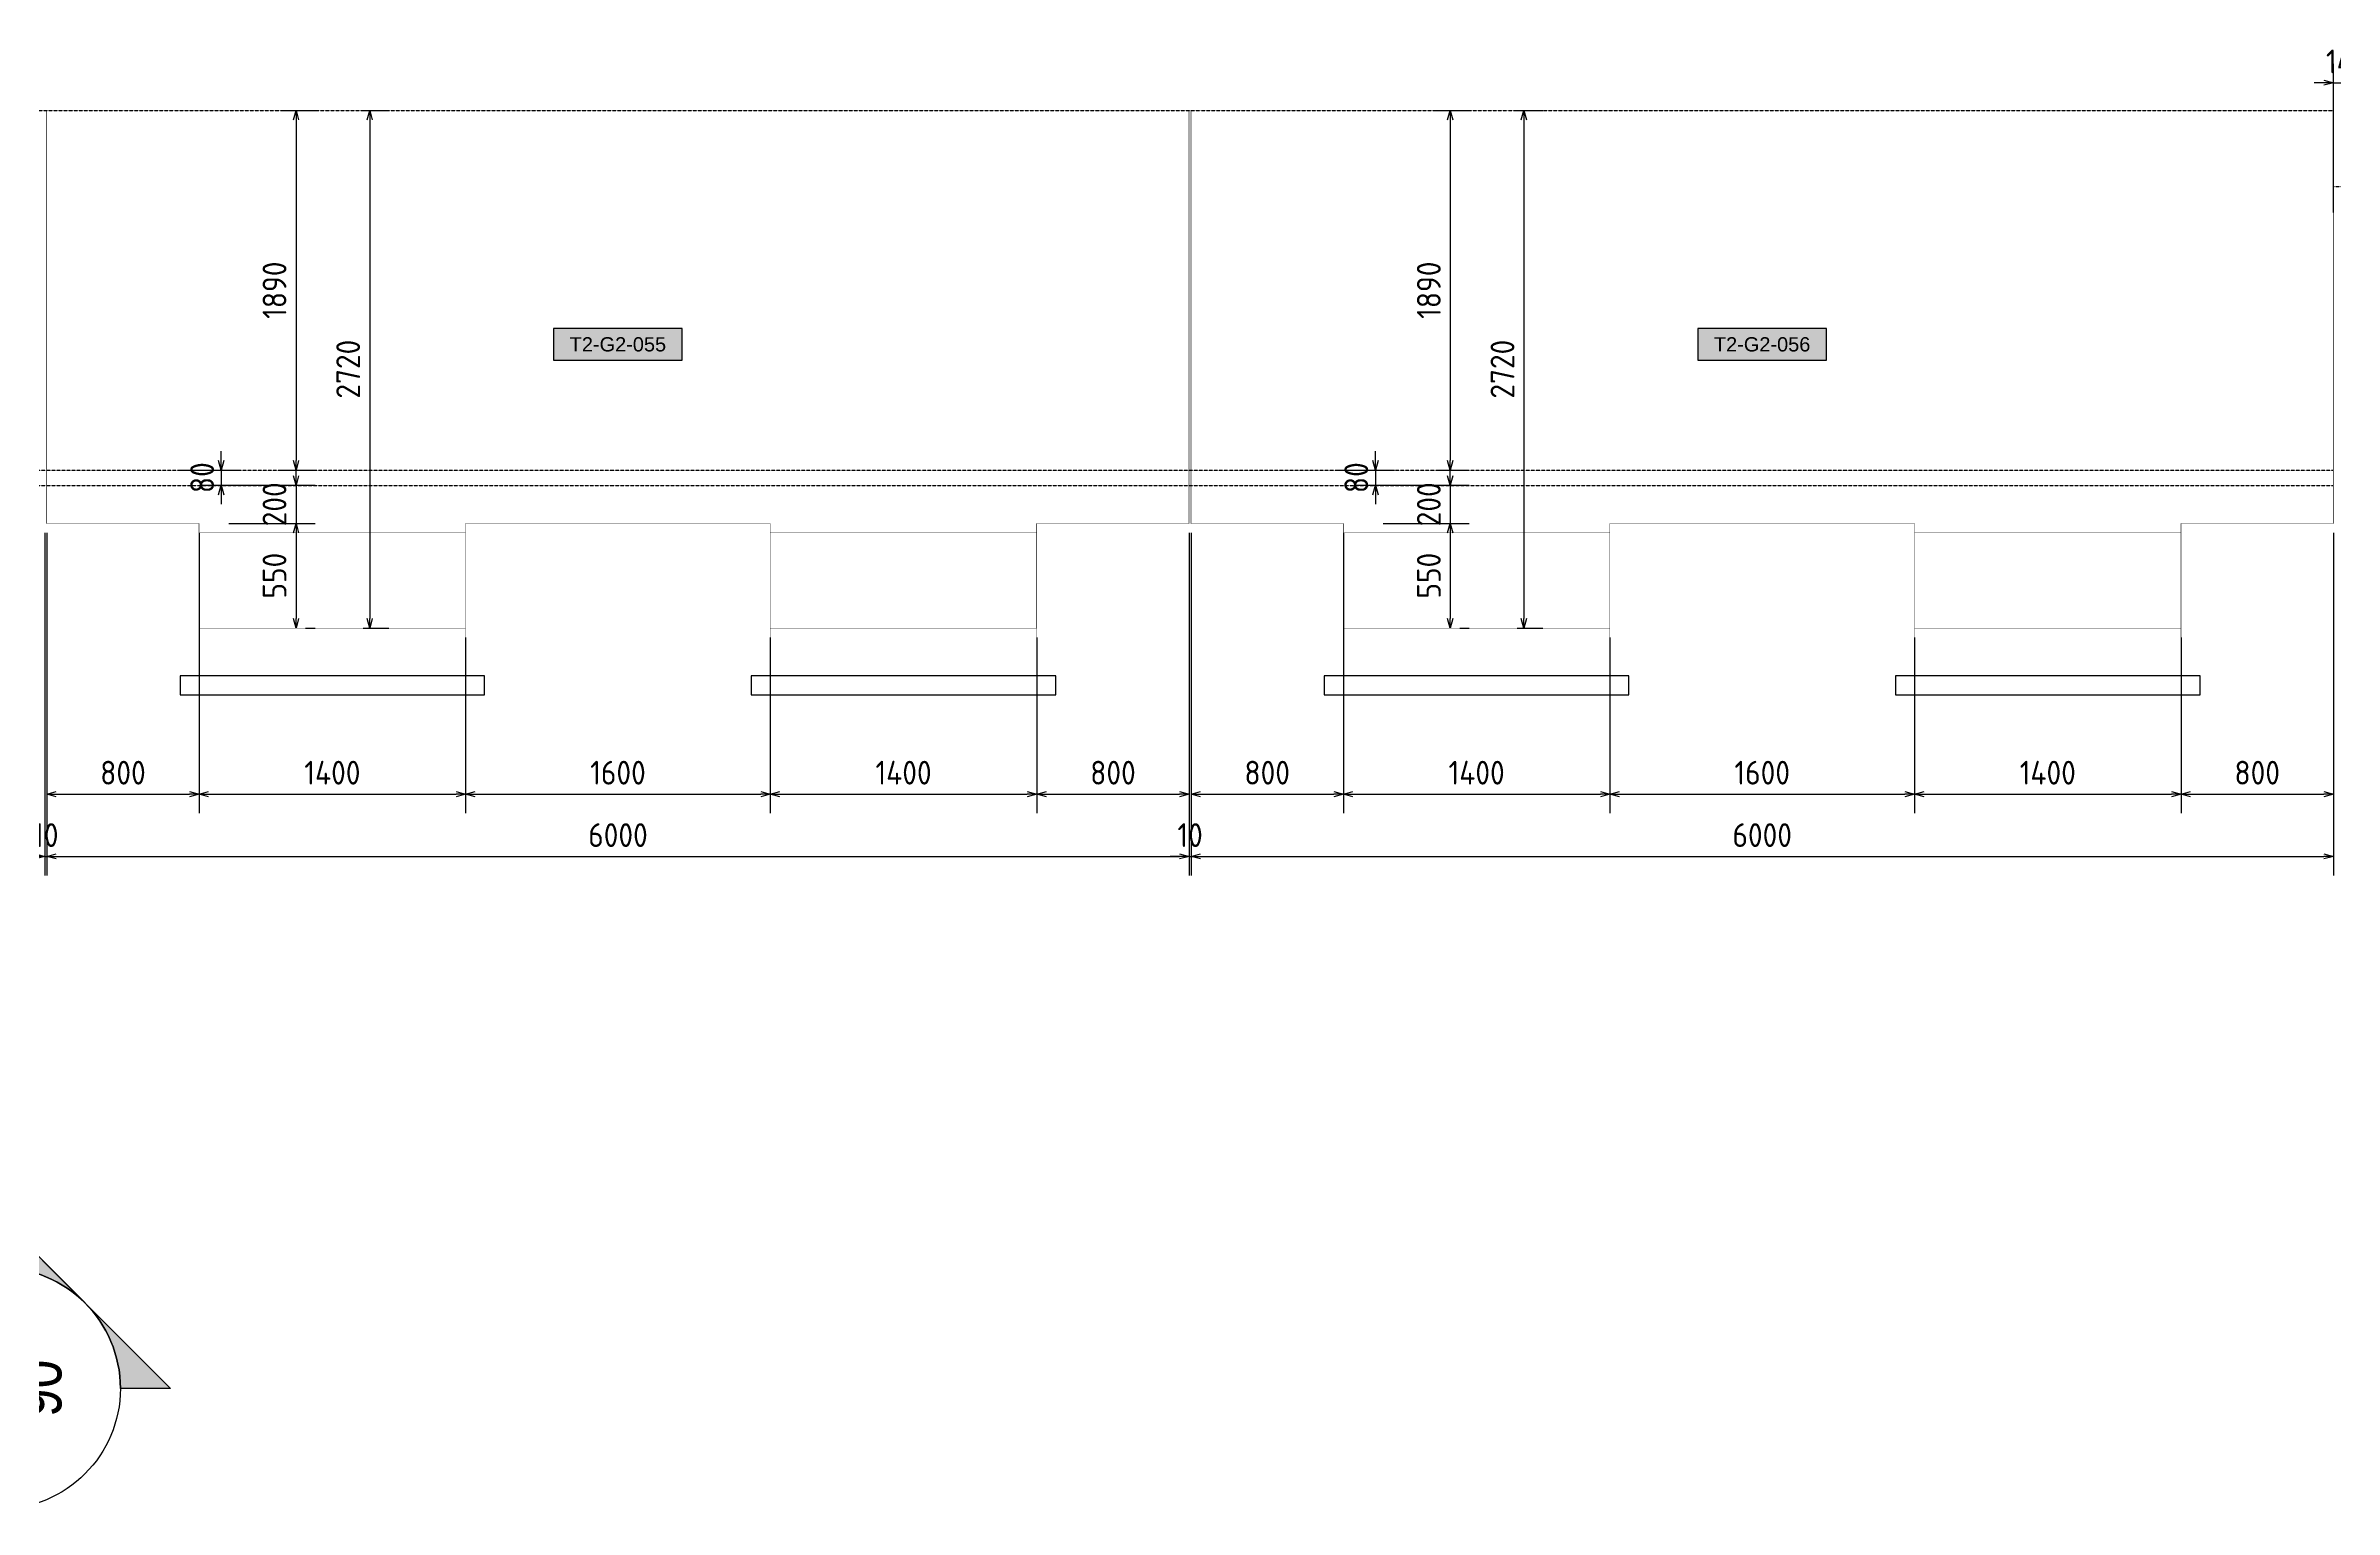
# Model space of a CAD drawing. Header units: centimetres. Extents: x -6122352 to 6876996, y -1694241 to 2592194.
# Drawn here: x 3317308 to 3329328, y 695587 to 703276 of the extents above; entities that cross this region are included whole.
import ezdxf
from ezdxf.enums import TextEntityAlignment as Align

# ---------------------------------------------------------------- set-up
doc = ezdxf.new("R2010")
doc.units = ezdxf.units.CM
doc.header["$MEASUREMENT"] = 0
doc.header["$PDMODE"] = 66
doc.header["$PDSIZE"] = 100
for name, pattern in [('CENTER', [2, 1.25, -0.25, 0.25, -0.25]), ('DASHED2', [0.375, 0.25, -0.125]), ('HIDDEN', [0.375, 0.25, -0.125])]:
    doc.linetypes.add(name, pattern=pattern)
doc.layers.get('Defpoints').update_dxf_attribs({"color": 255, "linetype": 'CENTER'})
for name, color, linetype in [('00-MI-DIM', 7, 'Continuous'), ('@MI-TYPE-01', 30, 'Continuous'), ('@MI-TYPE-02', 6, 'Continuous'), ('PANEL-TAGS', 7, 'Continuous')]:
    doc.layers.add(name, color=color, linetype=linetype)
doc.styles.add('Arial Narrow', font='ARIALN.TTF', dxfattribs={"width": 0.95, "height": 500})
doc.styles.add('PANELTAG_STYLE', font='arial.ttf')
doc.styles.add('Schueco-BEMSTIL', font='isocpeur.ttf', dxfattribs={"width": 0.9})
doc.dimstyles.new('MI- JWC-TXT-2.5 MM', dxfattribs={"dimscale": 1.5, "dimtxt": 2.5, "dimasz": 1, "dimexe": 2, "dimexo": 1, "dimgap": 1, "dimtad": 1, "dimdec": 0, "dimdsep": 46, "dimtxsty": 'Schueco-BEMSTIL', "dimblk": 'OPEN30', "dimcen": 0, "dimdle": 2, "dimclrd": 140, "dimclre": 8, "dimclrt": 40, "dimadec": 0, "dimazin": 2, "dimtfac": 1, "dimtdec": 0, "dimtix": 1, "dimtmove": 2, "dimatfit": 3, "dimldrblk": 'OPEN', "dimfxl": 2, "dimlwd": -1, "dimlwe": -1, "dimarcsym": 0})

# ---------------------------------------------------------------- blocks, each defined once
blk = doc.blocks.new('_Open30')
at = {"color": 0, "linetype": 'ByBlock', "lineweight": -2}
for p, q in [((-1, 0.27), (0, 0)), ((0, 0), (-1, -0.27)), ((0, 0), (-1, 0))]:
    blk.add_line(p, q, dxfattribs=at)
blk = doc.blocks.new('*D2077')
at = {"layer": '@MI-TYPE-01', "color": 8, "transparency": 16777216}
for p, q in [((3317313, 700717), (3317313, 699244)), ((3318113, 700717), (3318113, 699244))]:
    blk.add_line(p, q, dxfattribs=at)
at = {"layer": '@MI-TYPE-01', "color": 140, "transparency": 16777216}
blk.add_line((3317363, 699344), (3318063, 699344), dxfattribs=at)
at = {"layer": 'Defpoints', "color": 0, "transparency": 16777216}
for p in [(3317313, 700767), (3318113, 700767), (3318113, 699344)]:
    blk.add_point(p, dxfattribs=at)
at = {"layer": '@MI-TYPE-01', "color": 140, "transparency": 16777216, "xscale": 50, "yscale": 50, "zscale": 50, "rotation": 180}
blk.add_blockref('_Open30', (3317313, 699344), dxfattribs=at)
at = {"layer": '@MI-TYPE-01', "color": 140, "transparency": 16777216, "xscale": 50, "yscale": 50, "zscale": 50}
blk.add_blockref('_Open30', (3318113, 699344), dxfattribs=at)
at = {"layer": '@MI-TYPE-01', "color": 40, "transparency": 16777216, "insert": (3317713, 699457), "char_height": 125, "attachment_point": 5, "style": 'Schueco-BEMSTIL'}
blk.add_mtext('800', dxfattribs=at)
blk = doc.blocks.new('_Open')
at = {"color": 0, "linetype": 'ByBlock', "lineweight": -2}
for p, q in [((-1, 0.2), (0, 0)), ((-1, -0.2), (0, 0)), ((0, 0), (-1, 0))]:
    blk.add_line(p, q, dxfattribs=at)
blk = doc.blocks.new('*D2060')
at = {"layer": '@MI-TYPE-01', "color": 8, "transparency": 16777216}
for p, q in [((3318113, 700717), (3318113, 699244)), ((3319513, 700167), (3319513, 699244))]:
    blk.add_line(p, q, dxfattribs=at)
at = {"layer": '@MI-TYPE-01', "color": 140, "transparency": 16777216}
blk.add_line((3318163, 699344), (3319463, 699344), dxfattribs=at)
at = {"layer": 'Defpoints', "color": 0, "transparency": 16777216}
for p in [(3318113, 700767), (3319513, 700217), (3319513, 699344)]:
    blk.add_point(p, dxfattribs=at)
at = {"layer": '@MI-TYPE-01', "color": 140, "transparency": 16777216, "xscale": 50, "yscale": 50, "zscale": 50, "rotation": 180}
blk.add_blockref('_Open30', (3318113, 699344), dxfattribs=at)
at = {"layer": '@MI-TYPE-01', "color": 140, "transparency": 16777216, "xscale": 50, "yscale": 50, "zscale": 50}
blk.add_blockref('_Open30', (3319513, 699344), dxfattribs=at)
at = {"layer": '@MI-TYPE-01', "color": 40, "transparency": 16777216, "insert": (3318813, 699457), "char_height": 125, "attachment_point": 5, "style": 'Schueco-BEMSTIL'}
blk.add_mtext('1400', dxfattribs=at)
blk = doc.blocks.new('*D2061')
at = {"layer": '@MI-TYPE-01', "color": 8, "transparency": 16777216}
for p, q in [((3319513, 700167), (3319513, 699244)), ((3321113, 700167), (3321113, 699244))]:
    blk.add_line(p, q, dxfattribs=at)
at = {"layer": '@MI-TYPE-01', "color": 140, "transparency": 16777216}
blk.add_line((3319563, 699344), (3321063, 699344), dxfattribs=at)
at = {"layer": 'Defpoints', "color": 0, "transparency": 16777216}
for p in [(3319513, 700217), (3321113, 700217), (3321113, 699344)]:
    blk.add_point(p, dxfattribs=at)
at = {"layer": '@MI-TYPE-01', "color": 140, "transparency": 16777216, "xscale": 50, "yscale": 50, "zscale": 50, "rotation": 180}
blk.add_blockref('_Open30', (3319513, 699344), dxfattribs=at)
at = {"layer": '@MI-TYPE-01', "color": 140, "transparency": 16777216, "xscale": 50, "yscale": 50, "zscale": 50}
blk.add_blockref('_Open30', (3321113, 699344), dxfattribs=at)
at = {"layer": '@MI-TYPE-01', "color": 40, "transparency": 16777216, "insert": (3320313, 699457), "char_height": 125, "attachment_point": 5, "style": 'Schueco-BEMSTIL'}
blk.add_mtext('1600', dxfattribs=at)
blk = doc.blocks.new('*D2062')
at = {"layer": '@MI-TYPE-01', "color": 8, "transparency": 16777216}
for p, q in [((3321113, 700167), (3321113, 699244)), ((3322513, 700167), (3322513, 699244))]:
    blk.add_line(p, q, dxfattribs=at)
at = {"layer": '@MI-TYPE-01', "color": 140, "transparency": 16777216}
blk.add_line((3321163, 699344), (3322463, 699344), dxfattribs=at)
at = {"layer": 'Defpoints', "color": 0, "transparency": 16777216}
for p in [(3321113, 700217), (3322513, 700217), (3322513, 699344)]:
    blk.add_point(p, dxfattribs=at)
at = {"layer": '@MI-TYPE-01', "color": 140, "transparency": 16777216, "xscale": 50, "yscale": 50, "zscale": 50, "rotation": 180}
blk.add_blockref('_Open30', (3321113, 699344), dxfattribs=at)
at = {"layer": '@MI-TYPE-01', "color": 140, "transparency": 16777216, "xscale": 50, "yscale": 50, "zscale": 50}
blk.add_blockref('_Open30', (3322513, 699344), dxfattribs=at)
at = {"layer": '@MI-TYPE-01', "color": 40, "transparency": 16777216, "insert": (3321813, 699457), "char_height": 125, "attachment_point": 5, "style": 'Schueco-BEMSTIL'}
blk.add_mtext('1400', dxfattribs=at)
blk = doc.blocks.new('*D2063')
at = {"layer": '@MI-TYPE-01', "color": 8, "transparency": 16777216}
for p, q in [((3323313, 700717), (3323313, 699244)), ((3322513, 700167), (3322513, 699244))]:
    blk.add_line(p, q, dxfattribs=at)
at = {"layer": '@MI-TYPE-01', "color": 140, "transparency": 16777216}
blk.add_line((3322563, 699344), (3323263, 699344), dxfattribs=at)
at = {"layer": 'Defpoints', "color": 0, "transparency": 16777216}
for p in [(3323313, 700767), (3322513, 700217), (3323313, 699344)]:
    blk.add_point(p, dxfattribs=at)
at = {"layer": '@MI-TYPE-01', "color": 140, "transparency": 16777216, "xscale": 50, "yscale": 50, "zscale": 50, "rotation": 180}
blk.add_blockref('_Open30', (3322513, 699344), dxfattribs=at)
at = {"layer": '@MI-TYPE-01', "color": 140, "transparency": 16777216, "xscale": 50, "yscale": 50, "zscale": 50}
blk.add_blockref('_Open30', (3323313, 699344), dxfattribs=at)
at = {"layer": '@MI-TYPE-01', "color": 40, "transparency": 16777216, "insert": (3322913, 699457), "char_height": 125, "attachment_point": 5, "style": 'Schueco-BEMSTIL'}
blk.add_mtext('800', dxfattribs=at)
blk = doc.blocks.new('*D2064')
at = {"layer": '@MI-TYPE-01', "color": 8, "transparency": 16777216}
for p, q in [((3317313, 700717), (3317313, 698917)), ((3323313, 700717), (3323313, 698917))]:
    blk.add_line(p, q, dxfattribs=at)
at = {"layer": '@MI-TYPE-01', "color": 140, "transparency": 16777216}
blk.add_line((3317363, 699017), (3323263, 699017), dxfattribs=at)
at = {"layer": 'Defpoints', "color": 0, "transparency": 16777216}
for p in [(3317313, 700767), (3323313, 700767), (3323313, 699017)]:
    blk.add_point(p, dxfattribs=at)
at = {"layer": '@MI-TYPE-01', "color": 140, "transparency": 16777216, "xscale": 50, "yscale": 50, "zscale": 50, "rotation": 180}
blk.add_blockref('_Open30', (3317313, 699017), dxfattribs=at)
at = {"layer": '@MI-TYPE-01', "color": 140, "transparency": 16777216, "xscale": 50, "yscale": 50, "zscale": 50}
blk.add_blockref('_Open30', (3323313, 699017), dxfattribs=at)
at = {"layer": '@MI-TYPE-01', "color": 40, "transparency": 16777216, "insert": (3320313, 699129), "char_height": 125, "attachment_point": 5, "style": 'Schueco-BEMSTIL'}
blk.add_mtext('6000', dxfattribs=at)
blk = doc.blocks.new('*D2078')
at = {"layer": '@MI-TYPE-01', "color": 8, "transparency": 16777216}
for p, q in [((3323323, 700717), (3323323, 699244)), ((3324123, 700717), (3324123, 699244))]:
    blk.add_line(p, q, dxfattribs=at)
at = {"layer": '@MI-TYPE-01', "color": 140, "transparency": 16777216}
blk.add_line((3323373, 699344), (3324073, 699344), dxfattribs=at)
at = {"layer": 'Defpoints', "color": 0, "transparency": 16777216}
for p in [(3323323, 700767), (3324123, 700767), (3324123, 699344)]:
    blk.add_point(p, dxfattribs=at)
at = {"layer": '@MI-TYPE-01', "color": 140, "transparency": 16777216, "xscale": 50, "yscale": 50, "zscale": 50, "rotation": 180}
blk.add_blockref('_Open30', (3323323, 699344), dxfattribs=at)
at = {"layer": '@MI-TYPE-01', "color": 140, "transparency": 16777216, "xscale": 50, "yscale": 50, "zscale": 50}
blk.add_blockref('_Open30', (3324123, 699344), dxfattribs=at)
at = {"layer": '@MI-TYPE-01', "color": 40, "transparency": 16777216, "insert": (3323723, 699457), "char_height": 125, "attachment_point": 5, "style": 'Schueco-BEMSTIL'}
blk.add_mtext('800', dxfattribs=at)
blk = doc.blocks.new('*D2079')
at = {"layer": '@MI-TYPE-01', "color": 8, "transparency": 16777216}
for p, q in [((3324123, 700717), (3324123, 699244)), ((3325523, 700167), (3325523, 699244))]:
    blk.add_line(p, q, dxfattribs=at)
at = {"layer": '@MI-TYPE-01', "color": 140, "transparency": 16777216}
blk.add_line((3324173, 699344), (3325473, 699344), dxfattribs=at)
at = {"layer": 'Defpoints', "color": 0, "transparency": 16777216}
for p in [(3324123, 700767), (3325523, 700217), (3325523, 699344)]:
    blk.add_point(p, dxfattribs=at)
at = {"layer": '@MI-TYPE-01', "color": 140, "transparency": 16777216, "xscale": 50, "yscale": 50, "zscale": 50, "rotation": 180}
blk.add_blockref('_Open30', (3324123, 699344), dxfattribs=at)
at = {"layer": '@MI-TYPE-01', "color": 140, "transparency": 16777216, "xscale": 50, "yscale": 50, "zscale": 50}
blk.add_blockref('_Open30', (3325523, 699344), dxfattribs=at)
at = {"layer": '@MI-TYPE-01', "color": 40, "transparency": 16777216, "insert": (3324823, 699457), "char_height": 125, "attachment_point": 5, "style": 'Schueco-BEMSTIL'}
blk.add_mtext('1400', dxfattribs=at)
blk = doc.blocks.new('*D2080')
at = {"layer": '@MI-TYPE-01', "color": 8, "transparency": 16777216}
for p, q in [((3325523, 700167), (3325523, 699244)), ((3327123, 700167), (3327123, 699244))]:
    blk.add_line(p, q, dxfattribs=at)
at = {"layer": '@MI-TYPE-01', "color": 140, "transparency": 16777216}
blk.add_line((3325573, 699344), (3327073, 699344), dxfattribs=at)
at = {"layer": 'Defpoints', "color": 0, "transparency": 16777216}
for p in [(3325523, 700217), (3327123, 700217), (3327123, 699344)]:
    blk.add_point(p, dxfattribs=at)
at = {"layer": '@MI-TYPE-01', "color": 140, "transparency": 16777216, "xscale": 50, "yscale": 50, "zscale": 50, "rotation": 180}
blk.add_blockref('_Open30', (3325523, 699344), dxfattribs=at)
at = {"layer": '@MI-TYPE-01', "color": 140, "transparency": 16777216, "xscale": 50, "yscale": 50, "zscale": 50}
blk.add_blockref('_Open30', (3327123, 699344), dxfattribs=at)
at = {"layer": '@MI-TYPE-01', "color": 40, "transparency": 16777216, "insert": (3326323, 699457), "char_height": 125, "attachment_point": 5, "style": 'Schueco-BEMSTIL'}
blk.add_mtext('1600', dxfattribs=at)
blk = doc.blocks.new('*D2081')
at = {"layer": '@MI-TYPE-01', "color": 8, "transparency": 16777216}
for p, q in [((3327123, 700167), (3327123, 699244)), ((3328523, 700167), (3328523, 699244))]:
    blk.add_line(p, q, dxfattribs=at)
at = {"layer": '@MI-TYPE-01', "color": 140, "transparency": 16777216}
blk.add_line((3327173, 699344), (3328473, 699344), dxfattribs=at)
at = {"layer": 'Defpoints', "color": 0, "transparency": 16777216}
for p in [(3327123, 700217), (3328523, 700217), (3328523, 699344)]:
    blk.add_point(p, dxfattribs=at)
at = {"layer": '@MI-TYPE-01', "color": 140, "transparency": 16777216, "xscale": 50, "yscale": 50, "zscale": 50, "rotation": 180}
blk.add_blockref('_Open30', (3327123, 699344), dxfattribs=at)
at = {"layer": '@MI-TYPE-01', "color": 140, "transparency": 16777216, "xscale": 50, "yscale": 50, "zscale": 50}
blk.add_blockref('_Open30', (3328523, 699344), dxfattribs=at)
at = {"layer": '@MI-TYPE-01', "color": 40, "transparency": 16777216, "insert": (3327823, 699457), "char_height": 125, "attachment_point": 5, "style": 'Schueco-BEMSTIL'}
blk.add_mtext('1400', dxfattribs=at)
blk = doc.blocks.new('*D2082')
at = {"layer": '@MI-TYPE-01', "color": 8, "transparency": 16777216}
for p, q in [((3329323, 700717), (3329323, 699244)), ((3328523, 700167), (3328523, 699244))]:
    blk.add_line(p, q, dxfattribs=at)
at = {"layer": '@MI-TYPE-01', "color": 140, "transparency": 16777216}
blk.add_line((3328573, 699344), (3329273, 699344), dxfattribs=at)
at = {"layer": 'Defpoints', "color": 0, "transparency": 16777216}
for p in [(3329323, 700767), (3328523, 700217), (3329323, 699344)]:
    blk.add_point(p, dxfattribs=at)
at = {"layer": '@MI-TYPE-01', "color": 140, "transparency": 16777216, "xscale": 50, "yscale": 50, "zscale": 50, "rotation": 180}
blk.add_blockref('_Open30', (3328523, 699344), dxfattribs=at)
at = {"layer": '@MI-TYPE-01', "color": 140, "transparency": 16777216, "xscale": 50, "yscale": 50, "zscale": 50}
blk.add_blockref('_Open30', (3329323, 699344), dxfattribs=at)
at = {"layer": '@MI-TYPE-01', "color": 40, "transparency": 16777216, "insert": (3328923, 699457), "char_height": 125, "attachment_point": 5, "style": 'Schueco-BEMSTIL'}
blk.add_mtext('800', dxfattribs=at)
blk = doc.blocks.new('*D2083')
at = {"layer": '@MI-TYPE-01', "color": 8, "transparency": 16777216}
for p, q in [((3323323, 700717), (3323323, 698917)), ((3329323, 700717), (3329323, 698917))]:
    blk.add_line(p, q, dxfattribs=at)
at = {"layer": '@MI-TYPE-01', "color": 140, "transparency": 16777216}
blk.add_line((3323373, 699017), (3329273, 699017), dxfattribs=at)
at = {"layer": 'Defpoints', "color": 0, "transparency": 16777216}
for p in [(3323323, 700767), (3329323, 700767), (3329323, 699017)]:
    blk.add_point(p, dxfattribs=at)
at = {"layer": '@MI-TYPE-01', "color": 140, "transparency": 16777216, "xscale": 50, "yscale": 50, "zscale": 50, "rotation": 180}
blk.add_blockref('_Open30', (3323323, 699017), dxfattribs=at)
at = {"layer": '@MI-TYPE-01', "color": 140, "transparency": 16777216, "xscale": 50, "yscale": 50, "zscale": 50}
blk.add_blockref('_Open30', (3329323, 699017), dxfattribs=at)
at = {"layer": '@MI-TYPE-01', "color": 40, "transparency": 16777216, "insert": (3326323, 699129), "char_height": 125, "attachment_point": 5, "style": 'Schueco-BEMSTIL'}
blk.add_mtext('6000', dxfattribs=at)
blk = doc.blocks.new('*D2085')
at = {"layer": '@MI-TYPE-01', "color": 8, "transparency": 16777216}
for p, q in [((3317303, 700717), (3317303, 698917)), ((3317313, 700717), (3317313, 698917))]:
    blk.add_line(p, q, dxfattribs=at)
at = {"layer": '@MI-TYPE-01', "color": 140, "transparency": 16777216}
for p, q in [((3317253, 699017), (3317203, 699017)), ((3317303, 699017), (3317313, 699017)), ((3317363, 699017), (3317413, 699017))]:
    blk.add_line(p, q, dxfattribs=at)
at = {"layer": 'Defpoints', "color": 0, "transparency": 16777216}
for p in [(3317303, 700767), (3317313, 700767), (3317313, 699017)]:
    blk.add_point(p, dxfattribs=at)
at = {"layer": '@MI-TYPE-01', "color": 140, "transparency": 16777216, "xscale": 50, "yscale": 50, "zscale": 50}
blk.add_blockref('_Open30', (3317303, 699017), dxfattribs=at)
at = {"layer": '@MI-TYPE-01', "color": 140, "transparency": 16777216, "xscale": 50, "yscale": 50, "zscale": 50, "rotation": 180}
blk.add_blockref('_Open30', (3317313, 699017), dxfattribs=at)
at = {"layer": '@MI-TYPE-01', "color": 40, "transparency": 16777216, "insert": (3317308, 699129), "char_height": 125, "attachment_point": 5, "style": 'Schueco-BEMSTIL'}
blk.add_mtext('10', dxfattribs=at)
blk = doc.blocks.new('*D2086')
at = {"layer": '@MI-TYPE-01', "color": 8, "transparency": 16777216}
for p, q in [((3323313, 700717), (3323313, 698917)), ((3323323, 700717), (3323323, 698917))]:
    blk.add_line(p, q, dxfattribs=at)
at = {"layer": '@MI-TYPE-01', "color": 140, "transparency": 16777216}
for p, q in [((3323263, 699017), (3323213, 699017)), ((3323313, 699017), (3323323, 699017)), ((3323373, 699017), (3323423, 699017))]:
    blk.add_line(p, q, dxfattribs=at)
at = {"layer": 'Defpoints', "color": 0, "transparency": 16777216}
for p in [(3323313, 700767), (3323323, 700767), (3323323, 699017)]:
    blk.add_point(p, dxfattribs=at)
at = {"layer": '@MI-TYPE-01', "color": 140, "transparency": 16777216, "xscale": 50, "yscale": 50, "zscale": 50}
blk.add_blockref('_Open30', (3323313, 699017), dxfattribs=at)
at = {"layer": '@MI-TYPE-01', "color": 140, "transparency": 16777216, "xscale": 50, "yscale": 50, "zscale": 50, "rotation": 180}
blk.add_blockref('_Open30', (3323323, 699017), dxfattribs=at)
at = {"layer": '@MI-TYPE-01', "color": 40, "transparency": 16777216, "insert": (3323318, 699129), "char_height": 125, "attachment_point": 5, "style": 'Schueco-BEMSTIL'}
blk.add_mtext('10', dxfattribs=at)
blk = doc.blocks.new('T2-ELE FT')
at = {"color": 12, "linetype": 'HIDDEN', "ltscale": 5, "const_width": 2}
blk.add_lwpolyline([(30306558, 1676366), (30306558, 1676866), (30307958, 1676866), (30307958, 1676366)], dxfattribs=at)
at = {"color": 12, "ltscale": 20, "const_width": 2}
blk.add_lwpolyline([(30306558, 1676366), (30307958, 1676366), (30307958, 1676116), (30306558, 1676116)], close=True, dxfattribs=at)
at = {"color": 8, "ltscale": 20}
blk.add_lwpolyline([(30306458, 1676116), (30308058, 1676116), (30308058, 1676016), (30306458, 1676016)], close=True, dxfattribs=at)
blk = doc.blocks.new('*D2092')
at = {"layer": '@MI-TYPE-01', "color": 8, "transparency": 16777216}
for p, q in [((3329323, 702400), (3329323, 703182)), ((3329463, 702400), (3329463, 703182))]:
    blk.add_line(p, q, dxfattribs=at)
at = {"layer": '@MI-TYPE-01', "color": 140, "transparency": 16777216}
for p, q in [((3329273, 703082), (3329223, 703082)), ((3329323, 703082), (3329463, 703082)), ((3329513, 703082), (3329563, 703082))]:
    blk.add_line(p, q, dxfattribs=at)
at = {"layer": 'Defpoints', "color": 0, "transparency": 16777216}
for p in [(3329463, 703082), (3329323, 702350), (3329463, 702350)]:
    blk.add_point(p, dxfattribs=at)
at = {"layer": '@MI-TYPE-01', "color": 140, "transparency": 16777216, "xscale": 50, "yscale": 50, "zscale": 50}
blk.add_blockref('_Open30', (3329323, 703082), dxfattribs=at)
at = {"layer": '@MI-TYPE-01', "color": 140, "transparency": 16777216, "xscale": 50, "yscale": 50, "zscale": 50, "rotation": 180}
blk.add_blockref('_Open30', (3329463, 703082), dxfattribs=at)
at = {"layer": '@MI-TYPE-01', "color": 40, "transparency": 16777216, "insert": (3329393, 703194), "char_height": 125, "attachment_point": 5, "style": 'Schueco-BEMSTIL'}
blk.add_mtext('140', dxfattribs=at)
blk = doc.blocks.new('*D2098')
at = {"layer": '@MI-TYPE-01', "color": 8, "transparency": 16777216}
for p, q in [((3318974, 702937), (3319109, 702937)), ((3318974, 700217), (3319109, 700217))]:
    blk.add_line(p, q, dxfattribs=at)
at = {"layer": '@MI-TYPE-01', "color": 140, "transparency": 16777216}
blk.add_line((3319009, 702887), (3319009, 700267), dxfattribs=at)
at = {"layer": 'Defpoints', "color": 0, "transparency": 16777216}
for p in [(3318924, 702937), (3318924, 700217), (3319009, 700217)]:
    blk.add_point(p, dxfattribs=at)
at = {"layer": '@MI-TYPE-01', "color": 140, "transparency": 16777216, "xscale": 50, "yscale": 50, "zscale": 50}
for p, rotation in [((3319009, 702937), 90), ((3319009, 700217), 270)]:
    blk.add_blockref('_Open30', p, dxfattribs=dict(at, rotation=rotation))
at = {"layer": '@MI-TYPE-01', "color": 40, "transparency": 16777216, "insert": (3318896, 701577), "char_height": 125, "attachment_point": 5, "rotation": 90, "style": 'Schueco-BEMSTIL'}
blk.add_mtext('2720', dxfattribs=at)
blk = doc.blocks.new('*D2099')
at = {"layer": '@MI-TYPE-01', "color": 8, "transparency": 16777216}
for p, q in [((3318548, 702937), (3318722, 702937)), ((3318548, 701047), (3318722, 701047))]:
    blk.add_line(p, q, dxfattribs=at)
at = {"layer": '@MI-TYPE-01', "color": 140, "transparency": 16777216}
blk.add_line((3318622, 702887), (3318622, 701097), dxfattribs=at)
at = {"layer": 'Defpoints', "color": 0, "transparency": 16777216}
for p in [(3318498, 702937), (3318498, 701047), (3318622, 701047)]:
    blk.add_point(p, dxfattribs=at)
at = {"layer": '@MI-TYPE-01', "color": 140, "transparency": 16777216, "xscale": 50, "yscale": 50, "zscale": 50}
for p, rotation in [((3318622, 702937), 90), ((3318622, 701047), 270)]:
    blk.add_blockref('_Open30', p, dxfattribs=dict(at, rotation=rotation))
at = {"layer": '@MI-TYPE-01', "color": 40, "transparency": 16777216, "insert": (3318509, 701992), "char_height": 125, "attachment_point": 5, "rotation": 90, "style": 'Schueco-BEMSTIL'}
blk.add_mtext('1890', dxfattribs=at)
blk = doc.blocks.new('*D2100')
at = {"layer": '@MI-TYPE-01', "color": 140, "transparency": 16777216}
for p, q in [((3318229, 701097), (3318229, 701147)), ((3318229, 701047), (3318229, 700967)), ((3318229, 700917), (3318229, 700867))]:
    blk.add_line(p, q, dxfattribs=at)
at = {"layer": '@MI-TYPE-01', "color": 8, "transparency": 16777216}
for p, q in [((3318018, 701047), (3318329, 701047)), ((3318120, 700967), (3318329, 700967))]:
    blk.add_line(p, q, dxfattribs=at)
at = {"layer": 'Defpoints', "color": 0, "transparency": 16777216}
for p in [(3317968, 701047), (3318070, 700967), (3318229, 700967)]:
    blk.add_point(p, dxfattribs=at)
at = {"layer": '@MI-TYPE-01', "color": 140, "transparency": 16777216, "xscale": 50, "yscale": 50, "zscale": 50}
for p, rotation in [((3318229, 701047), 270), ((3318229, 700967), 90)]:
    blk.add_blockref('_Open30', p, dxfattribs=dict(at, rotation=rotation))
at = {"layer": '@MI-TYPE-01', "color": 40, "transparency": 16777216, "insert": (3318129, 701007), "char_height": 125, "attachment_point": 5, "rotation": 90, "style": 'Schueco-BEMSTIL'}
blk.add_mtext('80', dxfattribs=at)
blk = doc.blocks.new('*D2101')
at = {"layer": '@MI-TYPE-01', "color": 140, "transparency": 16777216}
for p, q in [((3318622, 701017), (3318622, 701067)), ((3318622, 700967), (3318622, 700767)), ((3318622, 700717), (3318622, 700667))]:
    blk.add_line(p, q, dxfattribs=at)
at = {"layer": '@MI-TYPE-01', "color": 8, "transparency": 16777216}
for p, q in [((3318120, 700967), (3318722, 700967)), ((3318269, 700767), (3318722, 700767))]:
    blk.add_line(p, q, dxfattribs=at)
at = {"layer": 'Defpoints', "color": 0, "transparency": 16777216}
for p in [(3318070, 700967), (3318219, 700767), (3318622, 700767)]:
    blk.add_point(p, dxfattribs=at)
at = {"layer": '@MI-TYPE-01', "color": 140, "transparency": 16777216, "xscale": 50, "yscale": 50, "zscale": 50}
for p, rotation in [((3318622, 700967), 270), ((3318622, 700767), 90)]:
    blk.add_blockref('_Open30', p, dxfattribs=dict(at, rotation=rotation))
at = {"layer": '@MI-TYPE-01', "color": 40, "transparency": 16777216, "insert": (3318509, 700867), "char_height": 125, "attachment_point": 5, "rotation": 90, "style": 'Schueco-BEMSTIL'}
blk.add_mtext('200', dxfattribs=at)
blk = doc.blocks.new('*D2102')
at = {"layer": '@MI-TYPE-01', "color": 8, "transparency": 16777216}
for p, q in [((3318269, 700767), (3318722, 700767)), ((3318672, 700217), (3318722, 700217))]:
    blk.add_line(p, q, dxfattribs=at)
at = {"layer": '@MI-TYPE-01', "color": 140, "transparency": 16777216}
blk.add_line((3318622, 700717), (3318622, 700267), dxfattribs=at)
at = {"layer": 'Defpoints', "color": 0, "transparency": 16777216}
for p in [(3318219, 700767), (3318622, 700217), (3318622, 700217)]:
    blk.add_point(p, dxfattribs=at)
at = {"layer": '@MI-TYPE-01', "color": 140, "transparency": 16777216, "xscale": 50, "yscale": 50, "zscale": 50}
for p, rotation in [((3318622, 700767), 90), ((3318622, 700217), 270)]:
    blk.add_blockref('_Open30', p, dxfattribs=dict(at, rotation=rotation))
at = {"layer": '@MI-TYPE-01', "color": 40, "transparency": 16777216, "insert": (3318509, 700492), "char_height": 125, "attachment_point": 5, "rotation": 90, "style": 'Schueco-BEMSTIL'}
blk.add_mtext('550', dxfattribs=at)
blk = doc.blocks.new('*D2103')
at = {"layer": '@MI-TYPE-01', "color": 8, "transparency": 16777216}
for p, q in [((3325036, 702937), (3325171, 702937)), ((3325036, 700217), (3325171, 700217))]:
    blk.add_line(p, q, dxfattribs=at)
at = {"layer": '@MI-TYPE-01', "color": 140, "transparency": 16777216}
blk.add_line((3325071, 702887), (3325071, 700267), dxfattribs=at)
at = {"layer": 'Defpoints', "color": 0, "transparency": 16777216}
for p in [(3324986, 702937), (3324986, 700217), (3325071, 700217)]:
    blk.add_point(p, dxfattribs=at)
at = {"layer": '@MI-TYPE-01', "color": 140, "transparency": 16777216, "xscale": 50, "yscale": 50, "zscale": 50}
for p, rotation in [((3325071, 702937), 90), ((3325071, 700217), 270)]:
    blk.add_blockref('_Open30', p, dxfattribs=dict(at, rotation=rotation))
at = {"layer": '@MI-TYPE-01', "color": 40, "transparency": 16777216, "insert": (3324959, 701577), "char_height": 125, "attachment_point": 5, "rotation": 90, "style": 'Schueco-BEMSTIL'}
blk.add_mtext('2720', dxfattribs=at)
blk = doc.blocks.new('*D2104')
at = {"layer": '@MI-TYPE-01', "color": 8, "transparency": 16777216}
for p, q in [((3324611, 702937), (3324784, 702937)), ((3324611, 701047), (3324784, 701047))]:
    blk.add_line(p, q, dxfattribs=at)
at = {"layer": '@MI-TYPE-01', "color": 140, "transparency": 16777216}
blk.add_line((3324684, 702887), (3324684, 701097), dxfattribs=at)
at = {"layer": 'Defpoints', "color": 0, "transparency": 16777216}
for p in [(3324561, 702937), (3324561, 701047), (3324684, 701047)]:
    blk.add_point(p, dxfattribs=at)
at = {"layer": '@MI-TYPE-01', "color": 140, "transparency": 16777216, "xscale": 50, "yscale": 50, "zscale": 50}
for p, rotation in [((3324684, 702937), 90), ((3324684, 701047), 270)]:
    blk.add_blockref('_Open30', p, dxfattribs=dict(at, rotation=rotation))
at = {"layer": '@MI-TYPE-01', "color": 40, "transparency": 16777216, "insert": (3324572, 701992), "char_height": 125, "attachment_point": 5, "rotation": 90, "style": 'Schueco-BEMSTIL'}
blk.add_mtext('1890', dxfattribs=at)
blk = doc.blocks.new('*D2105')
at = {"layer": '@MI-TYPE-01', "color": 140, "transparency": 16777216}
for p, q in [((3324292, 701097), (3324292, 701147)), ((3324292, 701047), (3324292, 700967)), ((3324292, 700917), (3324292, 700867))]:
    blk.add_line(p, q, dxfattribs=at)
at = {"layer": '@MI-TYPE-01', "color": 8, "transparency": 16777216}
for p, q in [((3324081, 701047), (3324392, 701047)), ((3324183, 700967), (3324392, 700967))]:
    blk.add_line(p, q, dxfattribs=at)
at = {"layer": 'Defpoints', "color": 0, "transparency": 16777216}
for p in [(3324031, 701047), (3324133, 700967), (3324292, 700967)]:
    blk.add_point(p, dxfattribs=at)
at = {"layer": '@MI-TYPE-01', "color": 140, "transparency": 16777216, "xscale": 50, "yscale": 50, "zscale": 50}
for p, rotation in [((3324292, 701047), 270), ((3324292, 700967), 90)]:
    blk.add_blockref('_Open30', p, dxfattribs=dict(at, rotation=rotation))
at = {"layer": '@MI-TYPE-01', "color": 40, "transparency": 16777216, "insert": (3324191, 701007), "char_height": 125, "attachment_point": 5, "rotation": 90, "style": 'Schueco-BEMSTIL'}
blk.add_mtext('80', dxfattribs=at)
blk = doc.blocks.new('*D2106')
at = {"layer": '@MI-TYPE-01', "color": 140, "transparency": 16777216}
for p, q in [((3324684, 701017), (3324684, 701067)), ((3324684, 700967), (3324684, 700767)), ((3324684, 700717), (3324684, 700667))]:
    blk.add_line(p, q, dxfattribs=at)
at = {"layer": '@MI-TYPE-01', "color": 8, "transparency": 16777216}
for p, q in [((3324183, 700967), (3324784, 700967)), ((3324332, 700767), (3324784, 700767))]:
    blk.add_line(p, q, dxfattribs=at)
at = {"layer": 'Defpoints', "color": 0, "transparency": 16777216}
for p in [(3324133, 700967), (3324282, 700767), (3324684, 700767)]:
    blk.add_point(p, dxfattribs=at)
at = {"layer": '@MI-TYPE-01', "color": 140, "transparency": 16777216, "xscale": 50, "yscale": 50, "zscale": 50}
for p, rotation in [((3324684, 700967), 270), ((3324684, 700767), 90)]:
    blk.add_blockref('_Open30', p, dxfattribs=dict(at, rotation=rotation))
at = {"layer": '@MI-TYPE-01', "color": 40, "transparency": 16777216, "insert": (3324572, 700867), "char_height": 125, "attachment_point": 5, "rotation": 90, "style": 'Schueco-BEMSTIL'}
blk.add_mtext('200', dxfattribs=at)
blk = doc.blocks.new('*D2107')
at = {"layer": '@MI-TYPE-01', "color": 8, "transparency": 16777216}
for p, q in [((3324332, 700767), (3324784, 700767)), ((3324734, 700217), (3324784, 700217))]:
    blk.add_line(p, q, dxfattribs=at)
at = {"layer": '@MI-TYPE-01', "color": 140, "transparency": 16777216}
blk.add_line((3324684, 700717), (3324684, 700267), dxfattribs=at)
at = {"layer": 'Defpoints', "color": 0, "transparency": 16777216}
for p in [(3324282, 700767), (3324684, 700217), (3324684, 700217)]:
    blk.add_point(p, dxfattribs=at)
at = {"layer": '@MI-TYPE-01', "color": 140, "transparency": 16777216, "xscale": 50, "yscale": 50, "zscale": 50}
for p, rotation in [((3324684, 700767), 90), ((3324684, 700217), 270)]:
    blk.add_blockref('_Open30', p, dxfattribs=dict(at, rotation=rotation))
at = {"layer": '@MI-TYPE-01', "color": 40, "transparency": 16777216, "insert": (3324572, 700492), "char_height": 125, "attachment_point": 5, "rotation": 90, "style": 'Schueco-BEMSTIL'}
blk.add_mtext('550', dxfattribs=at)
blk = doc.blocks.new('*D2108')
at = {"layer": '@MI-TYPE-01', "color": 8, "transparency": 16777216}
for p, q in [((3329373, 702937), (3329856, 702937)), ((3329513, 702537), (3329856, 702537))]:
    blk.add_line(p, q, dxfattribs=at)
at = {"layer": '@MI-TYPE-01', "color": 140, "transparency": 16777216}
blk.add_line((3329756, 702887), (3329756, 702587), dxfattribs=at)
at = {"layer": 'Defpoints', "color": 0, "transparency": 16777216}
for p in [(3329323, 702937), (3329463, 702537), (3329756, 702537)]:
    blk.add_point(p, dxfattribs=at)
at = {"layer": '@MI-TYPE-01', "color": 140, "transparency": 16777216, "xscale": 50, "yscale": 50, "zscale": 50}
for p, rotation in [((3329756, 702937), 90), ((3329756, 702537), 270)]:
    blk.add_blockref('_Open30', p, dxfattribs=dict(at, rotation=rotation))
at = {"layer": '@MI-TYPE-01', "color": 40, "transparency": 16777216, "insert": (3329644, 702737), "char_height": 125, "attachment_point": 5, "rotation": 90, "style": 'Schueco-BEMSTIL'}
blk.add_mtext('400', dxfattribs=at)
blk = doc.blocks.new('PANELTAG')
at = {"layer": 'PANEL-TAGS', "color": 1}
blk.add_lwpolyline([(-13.5, -3.3), (13.5, -3.3), (13.5, 3.3), (-13.5, 3.3)], close=True, dxfattribs=at)
at = {"layer": 'PANEL-TAGS', "color": 40, "true_color": 0xffd700}
blk.add_solid([(-13.5, -3.3), (13.5, -3.3), (-13.5, 3.3), (13.5, 3.3)], dxfattribs=at)
at = {"layer": 'PANEL-TAGS', "color": 5, "style": 'PANELTAG_STYLE'}
blk.add_attdef('TAGNO', text='', height=3, dxfattribs=at).set_placement((0, 0), align=Align.CENTER)
blk = doc.blocks.new('*U1430')
h = blk.add_hatch(color=94)
edge = h.paths.add_edge_path()
edge.add_line((0, -6.35), (0, -8.98))
edge.add_line((0, -8.98), (-8.98, 0))
edge.add_line((-8.98, 0), (0, 8.98))
edge.add_line((0, 8.98), (0, 6.35))
edge.add_arc((0, 0), 6.35, 90, 270)
at = {"color": 94}
blk.add_line((-6.35, 0), (6.35, 0), dxfattribs=at)
for points in [[(0, -6.35), (0, -8.98), (-8.98, 0), (0, 8.98), (0, 6.35, 1)], [(-4.49, 4.49, 0.414214), (-4.49, -4.49), (-8.98, 0), (-4.49, 4.49)]]:
    blk.add_lwpolyline(points, format="xyb", close=True)
blk.add_circle((0, 0), 6.35, dxfattribs=at)
at = {"style": 'Arial Narrow', "width": 0.95, "flags": 8}
blk.add_attdef('VIEWNUMBER', text='', height=2.5, dxfattribs=at).set_placement((0, 0), align=Align.BOTTOM_CENTER)
blk.add_attdef('SHEETNUMBER', text='', height=2.5, dxfattribs=at).set_placement((0, -1.59), align=Align.TOP_CENTER)

msp = doc.modelspace()

# ---------------------------------------------------------------- linework, layer by layer
at = {"layer": '@MI-TYPE-01', "const_width": 2.5}
for points in [[(3317312.54485, 702936.50816), (3323312.54485, 702936.50816), (3323312.54485, 700766.50821), (3322512.54485, 700766.50821), (3322512.54485, 700216.50821), (3321112.54485, 700216.50821), (3321112.54485, 700766.50821), (3319512.54485, 700766.50821), (3319512.54485, 700216.50821), (3318112.54485, 700216.50821), (3318112.54485, 700766.50821), (3317312.54485, 700766.50821)], [(3323322.54485, 702936.50816), (3329322.54485, 702936.50816), (3329322.54485, 700766.50821), (3328522.54485, 700766.50821), (3328522.54485, 700216.50821), (3327122.54485, 700216.50821), (3327122.54485, 700766.50821), (3325522.54485, 700766.50821), (3325522.54485, 700216.50821), (3324122.54485, 700216.50821), (3324122.54485, 700766.50821), (3323322.54485, 700766.50821)]]:
    msp.add_lwpolyline(points, close=True, dxfattribs=at)
at = {"layer": '@MI-TYPE-02', "color": 160, "linetype": 'DASHED2', "ltscale": 5}
for points in [[(3305197.69486, 702936.50816), (3329322.54485, 702936.50816)], [(3329322.54485, 702536.50816), (3353159.08873, 702536.50816)], [(3305222.8889, 701046.50821), (3329322.54485, 701046.50821)], [(3305222.8889, 700966.50821), (3329322.54485, 700966.50821)]]:
    msp.add_lwpolyline(points, dxfattribs=at)

# ---------------------------------------------------------------- block references
at = {"color": 2, "xscale": -1}
for p in [(33626070.70641, -976149.36555), (33629070.70641, -976149.36555), (33632080.70641, -976149.36555), (33635080.70641, -976149.36555)]:
    msp.add_blockref('T2-ELE FT', p, dxfattribs=at)
at = {"layer": '00-MI-DIM'}
ref = msp.add_blockref('*U1430', (3317064.55954, 696222.04011), dxfattribs=dict(at, xscale=100, yscale=100, zscale=100, rotation=270))
ref.add_attrib('VIEWNUMBER', '06', dxfattribs={"layer": '0', "height": 250, "rotation": 270, "style": 'Arial Narrow', "width": 0.95}).set_placement((3317064.55954, 696222.04011), align=Align.BOTTOM_CENTER)
ref.add_attrib('SHEETNUMBER', 'G2-T2', dxfattribs={"layer": '0', "height": 250, "rotation": 270, "style": 'Arial Narrow', "width": 0.95}).set_placement((3316905.80954, 696222.04011), align=Align.TOP_CENTER)
at = {"layer": 'PANEL-TAGS'}
ref = msp.add_blockref('PANELTAG', (3320312.54485, 701707.66203), dxfattribs=dict(at, xscale=25, yscale=25, zscale=25))
ref.add_attrib('TAGNO', 'T2-G2-055', dxfattribs={"color": 5, "height": 75, "style": 'PANELTAG_STYLE'}).set_placement((3320312.54485, 701707.66203), align=Align.MIDDLE_CENTER)
ref = msp.add_blockref('PANELTAG', (3326322.54485, 701707.66203), dxfattribs=dict(at, xscale=25, yscale=25, zscale=25))
ref.add_attrib('TAGNO', 'T2-G2-056', dxfattribs={"color": 5, "height": 75, "style": 'PANELTAG_STYLE'}).set_placement((3326322.54485, 701707.66203), align=Align.MIDDLE_CENTER)

# ---------------------------------------------------------------- dimensions: what is measured, and where the dimension line sits
at = {"layer": '@MI-TYPE-01'}
for base, p1, p2, picture, middle in [((3329462.54485, 703081.84244), (3329322.54485, 702349.50008), (3329462.54485, 702349.50008), '*D2092', (3329392.54485, 703194.34244)), ((3317312.54485, 699016.68311), (3317302.54485, 700766.50821), (3317312.54485, 700766.50821), '*D2085', (3317307.54485, 699129.18311)), ((3323322.54485, 699016.68311), (3323312.54485, 700766.50821), (3323322.54485, 700766.50821), '*D2086', (3323317.54485, 699129.18311))]:
    dim = msp.add_linear_dim(base=base, p1=p1, p2=p2, dimstyle='MI- JWC-TXT-2.5 MM', dxfattribs=at)
    dim.commit()
    dim.dimension.update_dxf_attribs({"geometry": picture, "text_midpoint": middle})
for base, p1, p2, picture, middle in [((3318621.61961, 701046.50821), (3318498.30318, 702936.50816), (3318498.30318, 701046.50821), '*D2099', (3318509.11961, 701991.50819)), ((3319008.64912, 700216.50821), (3318923.77309, 702936.50816), (3318923.77309, 700216.50821), '*D2098', (3318896.14912, 701576.50819)), ((3324684.07799, 701046.50821), (3324560.76156, 702936.50816), (3324560.76156, 701046.50821), '*D2104', (3324571.57799, 701991.50819)), ((3325071.1075, 700216.50821), (3324986.23148, 702936.50816), (3324986.23148, 700216.50821), '*D2103', (3324958.6075, 701576.50819)), ((3329756.06182, 702536.50816), (3329322.54485, 702936.50816), (3329462.54485, 702536.50816), '*D2108', (3329643.56182, 702736.50816)), ((3318621.61961, 700766.50821), (3318070.41041, 700966.50821), (3318219.36157, 700766.50821), '*D2101', (3318509.11961, 700866.50821)), ((3324684.07799, 700766.50821), (3324132.86879, 700966.50821), (3324281.81995, 700766.50821), '*D2106', (3324571.57799, 700866.50821)), ((3318621.61961, 700216.50821), (3318219.36157, 700766.50821), (3318621.61961, 700216.50821), '*D2102', (3318509.11961, 700491.50821)), ((3324684.07799, 700216.50821), (3324281.81995, 700766.50821), (3324684.07799, 700216.50821), '*D2107', (3324571.57799, 700491.50821))]:
    dim = msp.add_linear_dim(base=base, p1=p1, p2=p2, angle=90, dimstyle='MI- JWC-TXT-2.5 MM', dxfattribs=at)
    dim.commit()
    dim.dimension.update_dxf_attribs({"geometry": picture, "text_midpoint": middle})
for base, p1, p2, picture, middle in [((3318229.042, 700966.50821), (3317968.08769, 701046.50821), (3318070.41041, 700966.50821), '*D2100', (3318128.96814, 701006.50821)), ((3324291.50038, 700966.50821), (3324030.54607, 701046.50821), (3324132.86879, 700966.50821), '*D2105', (3324191.42652, 701006.50821))]:
    dim = msp.add_linear_dim(base=base, p1=p1, p2=p2, angle=90, dimstyle='MI- JWC-TXT-2.5 MM', dxfattribs=at)
    dim.commit()
    dim.dimension.update_dxf_attribs({"geometry": picture, "text_midpoint": middle, "dimtype": 160})
for base, p1, p2, picture, middle in [((3318112.54485, 699344.15573), (3317312.54485, 700766.50821), (3318112.54485, 700766.50821), '*D2077', (3317712.54485, 699344.15573)), ((3323312.54485, 699016.68311), (3317312.54485, 700766.50821), (3323312.54485, 700766.50821), '*D2064', (3320312.54485, 699016.68311)), ((3319512.54485, 699344.15573), (3318112.54485, 700766.50821), (3319512.54485, 700216.50821), '*D2060', (3318812.54485, 699344.15573)), ((3323312.54485, 699344.15573), (3322512.54485, 700216.50821), (3323312.54485, 700766.50821), '*D2063', (3322912.54485, 699344.15573)), ((3324122.54485, 699344.15573), (3323322.54485, 700766.50821), (3324122.54485, 700766.50821), '*D2078', (3323722.54485, 699344.15573)), ((3329322.54485, 699016.68311), (3323322.54485, 700766.50821), (3329322.54485, 700766.50821), '*D2083', (3326322.54485, 699016.68311)), ((3325522.54485, 699344.15573), (3324122.54485, 700766.50821), (3325522.54485, 700216.50821), '*D2079', (3324822.54485, 699344.15573)), ((3329322.54485, 699344.15573), (3328522.54485, 700216.50821), (3329322.54485, 700766.50821), '*D2082', (3328922.54485, 699344.15573)), ((3321112.54485, 699344.15573), (3319512.54485, 700216.50821), (3321112.54485, 700216.50821), '*D2061', (3320312.54485, 699344.15573)), ((3322512.54485, 699344.15573), (3321112.54485, 700216.50821), (3322512.54485, 700216.50821), '*D2062', (3321812.54485, 699344.15573)), ((3327122.54485, 699344.15573), (3325522.54485, 700216.50821), (3327122.54485, 700216.50821), '*D2080', (3326322.54485, 699344.15573)), ((3328522.54485, 699344.15573), (3327122.54485, 700216.50821), (3328522.54485, 700216.50821), '*D2081', (3327822.54485, 699344.15573))]:
    dim = msp.add_linear_dim(base=base, p1=p1, p2=p2, dimstyle='MI- JWC-TXT-2.5 MM', dxfattribs=at)
    dim.commit()
    dim.dimension.update_dxf_attribs({"geometry": picture, "text_midpoint": middle, "dimtype": 160})

doc.saveas('drawing.dxf')
